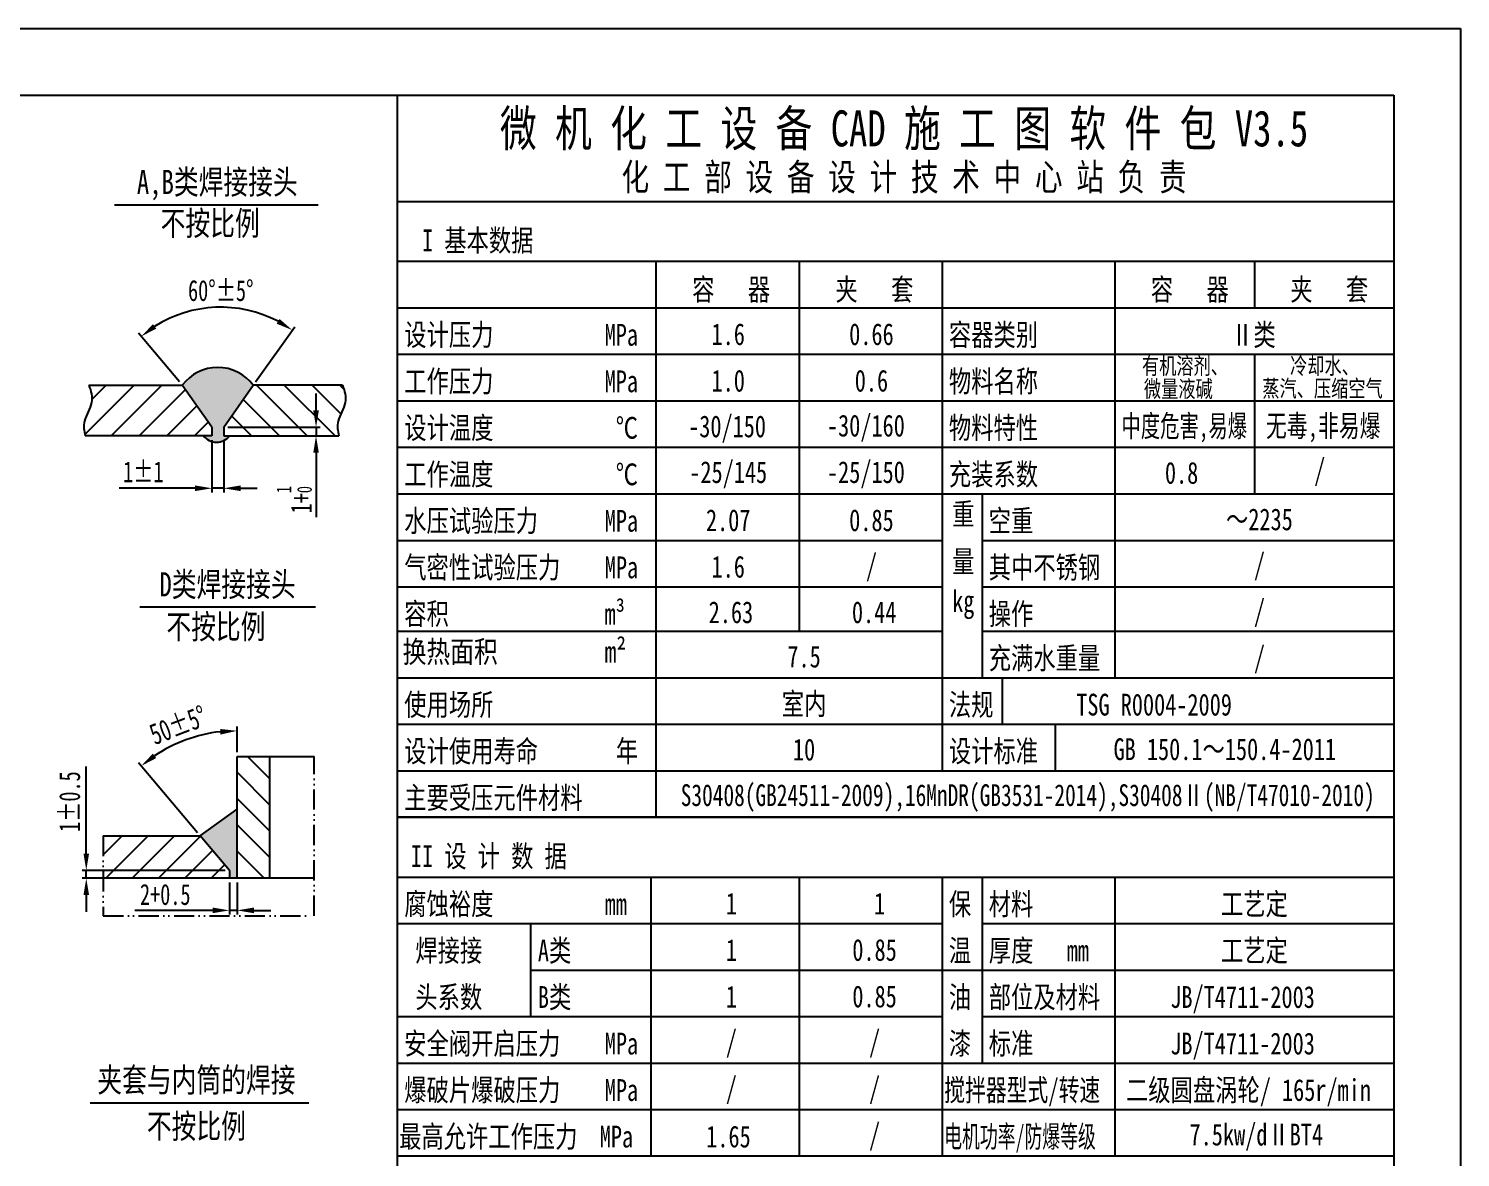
# Model space of a CAD drawing. Header units: millimetres. Extents: x 70410 to 80639, y -10587 to -1193.
# Drawn here: x 73646 to 77052, y -3877 to -1193 of the extents above; entities that cross this region are included whole.
import ezdxf
from ezdxf.enums import TextEntityAlignment as Align

# ---------------------------------------------------------------- set-up
doc = ezdxf.new("R2010")
doc.units = ezdxf.units.MM
doc.linetypes.add('ACAD_ISO12W100', pattern=[21, 12, -3, 0, -3, 0, -3])
doc.layers.add('1', color=7, linetype='Continuous')
for name, color, linetype, lineweight in [('剖面线', 7, 'Continuous', 18), ('双点划线', 3, 'ACAD_ISO12W100', 18), ('标注', 7, 'Continuous', 18), ('标注线', 7, 'Continuous', 5), ('粗实线', 2, 'Continuous', 70), ('细实线', 7, 'Continuous', 18), ('轮廓线', 7, 'Continuous', 30)]:
    doc.layers.add(name, color=color, linetype=linetype, lineweight=lineweight)
doc.styles.add('HGCAD', font='HGCAD.SHX', dxfattribs={"width": 0.75, "bigfont": 'HGCADHZ.SHX'})
doc.styles.add('HZ', font='', dxfattribs={"width": 0.8})
doc.styles.get("Standard").update_dxf_attribs({"font": '', "width": 0.707})
doc.styles.add('标注', font='', dxfattribs={"height": 25})
doc.styles.get('HZ').set_extended_font_data('SimSun')
doc.styles.get('Standard').set_extended_font_data('SimSun')
doc.styles.get('标注').set_extended_font_data('SimSun')
doc.dimstyles.new('HGCAD$0', dxfattribs={"dimtxt": 10, "dimasz": 5, "dimexe": 1, "dimexo": 1, "dimgap": 3, "dimtad": 1, "dimdec": 1, "dimdsep": 46, "dimtxsty": 'HGCAD', "dimcen": 0, "dimclrd": 3, "dimclre": 2, "dimclrt": 2, "dimadec": 1, "dimazin": 0, "dimtfac": 1, "dimtdec": 1, "dimtmove": 0, "dimatfit": 1, "dimfxl": 0, "dimarcsym": 0})
doc.dimstyles.new('HGCAD$2', dxfattribs={"dimtxt": 10, "dimasz": 5, "dimexe": 1, "dimexo": 1, "dimgap": 3, "dimtad": 2, "dimtih": 1, "dimdec": 1, "dimdsep": 46, "dimtxsty": 'HGCAD', "dimcen": 0, "dimclrd": 3, "dimclre": 2, "dimclrt": 2, "dimadec": 0, "dimazin": 0, "dimtfac": 1, "dimtdec": 1, "dimtmove": 0, "dimatfit": 1, "dimfxl": 0, "dimarcsym": 0})

# ---------------------------------------------------------------- blocks, each defined once
blk = doc.blocks.new('*D2')
at = {"layer": 'Defpoints', "color": 0, "transparency": 16777216}
for p in [(74081.7, -2161.9), (74109.9, -2161.9), (74109.9, -2286)]:
    blk.add_point(p, dxfattribs=at)
at = {"layer": '细实线', "color": 6, "lineweight": -2, "transparency": 16777216}
for p, q in [((74081.7, -2171.9), (74081.7, -2296)), ((74109.9, -2171.9), (74109.9, -2296)), ((74041.7, -2286), (73861.4, -2286)), ((74109.9, -2286), (74081.7, -2286)), ((74149.9, -2286), (74189.9, -2286))]:
    blk.add_line(p, q, dxfattribs=at)
at = {"layer": '细实线', "color": 6, "transparency": 16777216}
for points in [[(74041.7, -2279.3), (74041.7, -2292.7), (74081.7, -2286)], [(74149.9, -2279.3), (74149.9, -2292.7), (74109.9, -2286)]]:
    blk.add_solid(points, dxfattribs=at)
at = {"layer": '细实线', "color": 6, "transparency": 16777216, "insert": (73918.8, -2246.7), "char_height": 50, "attachment_point": 5, "bg_fill": 3, "box_fill_scale": 1.1, "bg_fill_color": 256, "bg_fill_true_color": 13158600, "bg_fill_transparency": 0}
blk.add_mtext('1±1', dxfattribs=at)
blk = doc.blocks.new('*D3')
at = {"layer": 'Defpoints', "color": 0, "transparency": 16777216}
for p in [(74109.9, -2141), (74329.6, -2141), (74109.9, -2161.3)]:
    blk.add_point(p, dxfattribs=at)
at = {"layer": '细实线', "color": 6, "lineweight": -2, "transparency": 16777216}
for p, q in [((74329.6, -2101), (74329.6, -2061)), ((74119.9, -2141), (74339.6, -2141)), ((74329.6, -2141), (74329.6, -2161.3)), ((74119.9, -2161.3), (74339.6, -2161.3)), ((74329.6, -2201.3), (74329.6, -2355.1))]:
    blk.add_line(p, q, dxfattribs=at)
at = {"layer": '细实线', "color": 6, "transparency": 16777216}
for points in [[(74323, -2101), (74336.3, -2101), (74329.6, -2141)], [(74323, -2201.3), (74336.3, -2201.3), (74329.6, -2161.3)]]:
    blk.add_solid(points, dxfattribs=at)
at = {"layer": '细实线', "color": 6, "transparency": 16777216, "insert": (74277.5, -2313.2), "char_height": 50, "attachment_point": 5, "rotation": 90, "bg_fill": 3, "box_fill_scale": 1.1, "bg_fill_color": 256, "bg_fill_true_color": 13158600, "bg_fill_transparency": 0}
blk.add_mtext('1+{\\H0.7x;\\S1^ 0;}', dxfattribs=at)
blk = doc.blocks.new('*D4')
at = {"layer": 'Defpoints', "color": 0, "transparency": 16777216}
for p in [(74027.1, -1865.4), (74011.4, -2040.7), (74180.1, -2040.7), (74084.7, -2127.3), (74104.2, -2147.3)]:
    blk.add_point(p, dxfattribs=at)
at = {"layer": '细实线', "color": 6, "lineweight": -2, "transparency": 16777216}
for p, q in [((74185.9, -2032.6), (74279.1, -1901.7)), ((74005, -2033.1), (73907, -1917.2))]:
    blk.add_line(p, q, dxfattribs=at)
blk.add_arc((74103, -2149), 293.6, 62.3594, 122.4051, dxfattribs=at)
at = {"layer": '细实线', "color": 6, "transparency": 16777216}
for points in [[(73949.6, -1906.5), (73941.7, -1895.8), (73913.5, -1924.8)], [(74242.7, -1883.3), (74235.7, -1894.6), (74273.3, -1909.9)]]:
    blk.add_solid(points, dxfattribs=at)
at = {"layer": '细实线', "color": 6, "transparency": 16777216, "insert": (74103, -1816.1), "char_height": 50, "attachment_point": 5, "bg_fill": 3, "box_fill_scale": 1.1, "bg_fill_color": 256, "bg_fill_true_color": 13158600, "bg_fill_transparency": 0}
blk.add_mtext('60%%D%%P5%%D', dxfattribs=at)
blk = doc.blocks.new('*D5')
at = {"layer": 'Defpoints', "color": 0, "transparency": 16777216}
for p in [(74123.4, -3213.6), (74141.8, -3213.6), (74141.8, -3289.8)]:
    blk.add_point(p, dxfattribs=at)
at = {"layer": '细实线', "color": 6, "lineweight": -2, "transparency": 16777216}
for p, q in [((74123.4, -3223.6), (74123.4, -3299.8)), ((74141.8, -3223.6), (74141.8, -3299.8)), ((74083.4, -3289.8), (73898.4, -3289.8)), ((74141.8, -3289.8), (74123.4, -3289.8)), ((74181.8, -3289.8), (74221.8, -3289.8))]:
    blk.add_line(p, q, dxfattribs=at)
at = {"layer": '细实线', "color": 6, "transparency": 16777216}
for points in [[(74083.4, -3283.1), (74083.4, -3296.5), (74123.4, -3289.8)], [(74181.8, -3283.1), (74181.8, -3296.5), (74141.8, -3289.8)]]:
    blk.add_solid(points, dxfattribs=at)
at = {"layer": '细实线', "color": 6, "transparency": 16777216, "insert": (73970.9, -3252.3), "char_height": 50, "attachment_point": 5, "bg_fill": 3, "box_fill_scale": 1.1, "bg_fill_color": 256, "bg_fill_true_color": 13158600, "bg_fill_transparency": 0}
blk.add_mtext('2+0.5', dxfattribs=at)
blk = doc.blocks.new('*D6')
at = {"layer": 'Defpoints', "color": 0, "transparency": 16777216}
for p in [(74123.4, -3194.7), (73783, -3213.6), (74123.4, -3213.6)]:
    blk.add_point(p, dxfattribs=at)
at = {"layer": '细实线', "color": 6, "lineweight": -2, "transparency": 16777216}
for p, q in [((73783, -3154.7), (73783, -2947.7)), ((74113.4, -3194.7), (73773, -3194.7)), ((73783, -3213.6), (73783, -3194.7)), ((74113.4, -3213.6), (73773, -3213.6)), ((73783, -3253.6), (73783, -3293.6))]:
    blk.add_line(p, q, dxfattribs=at)
at = {"layer": '细实线', "color": 6, "transparency": 16777216}
for points in [[(73776.3, -3154.7), (73789.6, -3154.7), (73783, -3194.7)], [(73776.3, -3253.6), (73789.6, -3253.6), (73783, -3213.6)]]:
    blk.add_solid(points, dxfattribs=at)
at = {"layer": '细实线', "color": 6, "transparency": 16777216, "insert": (73743.6, -3031.2), "char_height": 50, "attachment_point": 5, "rotation": 90, "bg_fill": 3, "box_fill_scale": 1.1, "bg_fill_color": 256, "bg_fill_true_color": 13158600, "bg_fill_transparency": 0}
blk.add_mtext('1%%p0.5', dxfattribs=at)
blk = doc.blocks.new('*D7')
at = {"layer": 'Defpoints', "color": 0, "transparency": 16777216}
for p in [(74141.8, -2923.9), (74054.3, -3112.9), (74123.4, -3194.7), (74141.8, -3213.6)]:
    blk.add_point(p, dxfattribs=at)
at = {"layer": '细实线', "color": 6, "lineweight": -2, "transparency": 16777216}
for p, q in [((74141.8, -2913.9), (74141.8, -2852.8)), ((74047.8, -3105.2), (73907, -2938.7))]:
    blk.add_line(p, q, dxfattribs=at)
blk.add_arc((74141.8, -3216.4), 353.7, 96.4836, 123.7344, dxfattribs=at)
at = {"layer": '细实线', "color": 6, "transparency": 16777216}
for points in [[(74101.5, -2858.4), (74102.3, -2871.7), (74141.8, -2862.8)], [(73949.4, -2927.6), (73941.4, -2917), (73913.5, -2946.4)]]:
    blk.add_solid(points, dxfattribs=at)
at = {"layer": '细实线', "color": 6, "transparency": 16777216, "insert": (74001.5, -2849.4), "char_height": 50, "attachment_point": 5, "rotation": 20.9281, "bg_fill": 3, "box_fill_scale": 1.1, "bg_fill_color": 256, "bg_fill_true_color": 13158600, "bg_fill_transparency": 0}
blk.add_mtext('50%%p5%%d', dxfattribs=at)
at = {"layer": 'Defpoints', "color": 0, "transparency": 16777216}
blk.add_point((74059.8, -2872.4), dxfattribs=at)

msp = doc.modelspace()

# ---------------------------------------------------------------- hatches: boundary and pattern name
at = {"layer": '剖面线', "lineweight": -3}
h = msp.add_hatch(dxfattribs=at)
h.set_pattern_fill('ANSI31', color=3, scale=14.735035, style=0)
h.set_pattern_definition([(45, (62530.117, -5004.8), (-33.0811, 33.0811), [])])
h.paths.add_polyline_path([(73779.845, -2158.889), (73780.506, -2161.336), (74081.669, -2161.336), (74081.669, -2140.998), (74011.447, -2040.711), (73788.829, -2040.711), (73789.817, -2043.184), (73790.757, -2045.655), (73791.642, -2048.123), (73792.468, -2050.588), (73793.229, -2053.05), (73793.922, -2055.509), (73794.54, -2057.963), (73795.08, -2060.414), (73795.536, -2062.86), (73795.903, -2065.302), (73796.176, -2067.74), (73796.35, -2070.172), (73796.421, -2072.599), (73796.383, -2075.021), (73796.231, -2077.437), (73795.962, -2079.847), (73795.568, -2082.251), (73795.05, -2084.649), (73794.415, -2087.041), (73793.678, -2089.428), (73792.851, -2091.81), (73791.948, -2094.188), (73790.982, -2096.563), (73789.966, -2098.935), (73788.913, -2101.305), (73787.836, -2103.674), (73786.749, -2106.042), (73785.664, -2108.409), (73784.594, -2110.778), (73783.554, -2113.147), (73782.555, -2115.518), (73781.611, -2117.892), (73780.735, -2120.268), (73779.941, -2122.648), (73779.241, -2125.033), (73778.648, -2127.422), (73778.166, -2129.816), (73777.792, -2132.216), (73777.522, -2134.62), (73777.354, -2137.028), (73777.283, -2139.441), (73777.307, -2141.859), (73777.422, -2144.281), (73777.625, -2146.706), (73777.913, -2149.136), (73778.282, -2151.569), (73778.729, -2154.006), (73779.251, -2156.446)])
h = msp.add_hatch(dxfattribs=at)
h.set_pattern_fill('ANSI31', color=3, scale=14.735035, angle=90, style=0)
h.set_pattern_definition([(135, (62530.117, -5004.8), (-33.0811, -33.0811), [])])
h.paths.add_polyline_path([(74383.997, -2161.336), (74383.234, -2158.491), (74382.564, -2155.651), (74381.992, -2152.815), (74381.523, -2149.984), (74381.163, -2147.158), (74380.916, -2144.337), (74380.789, -2141.521), (74380.785, -2138.711), (74380.91, -2135.907), (74381.17, -2133.11), (74381.57, -2130.318), (74382.114, -2127.533), (74382.808, -2124.755), (74383.645, -2121.984), (74384.604, -2119.218), (74385.665, -2116.456), (74386.808, -2113.698), (74388.011, -2110.943), (74389.255, -2108.189), (74390.518, -2105.436), (74391.78, -2102.682), (74393.02, -2099.927), (74394.217, -2097.17), (74395.352, -2094.409), (74396.402, -2091.644), (74397.348, -2088.873), (74398.17, -2086.096), (74398.845, -2083.312), (74399.355, -2080.519), (74399.697, -2077.718), (74399.878, -2074.909), (74399.905, -2072.092), (74399.788, -2069.268), (74399.532, -2066.437), (74399.147, -2063.599), (74398.639, -2060.756), (74398.018, -2057.906), (74397.289, -2055.051), (74396.462, -2052.192), (74395.544, -2049.327), (74394.542, -2046.459), (74393.464, -2043.587), (74392.319, -2040.711), (74180.118, -2040.711), (74109.896, -2140.998), (74109.896, -2161.336)])
h = msp.add_hatch(dxfattribs=at)
h.set_pattern_fill('ANSI31', color=3, scale=13.916422, angle=90, style=0)
h.set_pattern_definition([(135, (61052.177, -5930.883), (-31.24326, -31.24326), [])])
h.paths.add_polyline_path([(74218.934, -2923.853), (74141.843, -2923.853), (74141.843, -3213.567), (74218.934, -3213.567)])
msp.add_hatch(color=140, dxfattribs=at).paths.add_polyline_path([(74141.843, -3049.232), (74054.253, -3112.858), (74123.424, -3194.658), (74123.424, -3213.567), (74141.843, -3213.567)])
h = msp.add_hatch(dxfattribs=at)
h.set_pattern_fill('ANSI31', color=3, scale=13.916422, style=0)
h.set_pattern_definition([(45, (61052.177, -5930.883), (-31.24326, 31.24326), [])])
h.paths.add_polyline_path([(74123.424, -3213.567), (74123.424, -3194.658), (74054.253, -3112.858), (73823.338, -3112.858), (73823.338, -3213.567)])
at = {"layer": '标注线', "lineweight": -3}
msp.add_hatch(color=140, dxfattribs=at).paths.add_polyline_path([(74081.669, -2140.998), (74081.669, -2161.336), (74061.505, -2161.336, 0.48067466), (74124.257, -2161.336), (74109.896, -2161.336), (74109.896, -2140.998), (74180.118, -2040.711, 0.49857248), (74011.447, -2040.711)])

# ---------------------------------------------------------------- linework, layer by layer
at = {"layer": '1', "color": 140}
for p, q in [((74523.63, -1746.146), (76893.914, -1746.146)), ((75137.886, -1746.146), (75137.886, -3068.238)), ((75478.636, -1746.146), (75478.636, -2625.785)), ((75819.385, -1746.146), (75819.385, -2957.625)), ((76230.235, -1746.146), (76230.235, -2736.398)), ((76562.074, -1746.146), (76562.074, -1856.759)), ((74523.63, -1856.759), (76893.914, -1856.759)), ((74523.63, -1967.372), (76893.914, -1967.372)), ((76562.074, -1967.372), (76562.074, -2299.212)), ((74523.63, -2077.986), (76893.914, -2077.986)), ((74523.63, -2188.599), (76893.914, -2188.599)), ((74523.63, -2299.212), (75819.385, -2299.212)), ((75819.385, -2299.212), (76893.914, -2299.212)), ((75914.197, -2299.212), (75914.197, -2736.398)), ((74523.63, -2409.826), (75819.385, -2409.826)), ((75914.197, -2409.826), (76893.914, -2409.826)), ((74523.63, -2520.439), (75819.385, -2520.439)), ((75914.197, -2520.439), (76893.914, -2520.439)), ((74523.63, -2625.785), (75819.385, -2625.785)), ((75914.197, -2625.785), (76893.914, -2625.785)), ((74523.63, -2736.398), (76893.914, -2736.398)), ((75961.602, -2736.398), (75961.602, -2847.011)), ((74523.63, -2847.011), (76893.914, -2847.011)), ((76088.018, -2847.011), (76088.018, -2957.625)), ((74523.63, -2957.625), (76893.914, -2957.625)), ((76893.914, -3068.238), (74523.63, -3068.238)), ((74523.63, -3210.455), (76893.914, -3210.455)), ((75126.006, -3210.455), (75126.006, -3874.135)), ((75478.636, -3210.455), (75478.636, -3874.135)), ((75819.385, -3210.455), (75819.385, -3874.135)), ((75914.197, -3210.455), (75914.197, -3652.908)), ((76230.235, -3210.455), (76230.235, -3874.135)), ((74523.63, -3321.068), (75819.385, -3321.068)), ((74839.668, -3321.068), (74839.668, -3542.295)), ((75914.197, -3321.068), (76893.914, -3321.068)), ((74839.668, -3431.681), (76893.914, -3431.681)), ((74523.63, -3542.295), (75819.385, -3542.295)), ((75914.197, -3542.295), (76893.914, -3542.295)), ((74523.63, -3652.908), (76893.914, -3652.908)), ((74523.63, -3763.521), (76893.914, -3763.521))]:
    msp.add_line(p, q, dxfattribs=at)
at = {"layer": '双点划线', "lineweight": -3, "ltscale": 4}
for p, q in [((74324.974, -3302.787), (74324.974, -2923.853)), ((73823.338, -3302.787), (74324.974, -3302.787))]:
    msp.add_line(p, q, dxfattribs=at)
at = {"layer": '标注', "lineweight": -3}
for points in [[(73788.829, -2040.711), (73794.572, -2054.757), (73802.051, -2083.745), (73774.693, -2122.769), (73777.13, -2149.436), (73780.506, -2161.336)], [(74392.319, -2040.711), (74398.063, -2054.757), (74405.541, -2083.745), (74378.184, -2122.769), (74380.621, -2149.436), (74383.997, -2161.336)]]:
    msp.add_open_spline(points, degree=3, knots=[35.78498898, 35.78498898, 35.78498898, 35.78498898, 103.47747956, 176.56539415, 234.53139591, 234.53139591, 234.53139591, 234.53139591], dxfattribs=at)
at = {"layer": '标注线', "color": 140, "lineweight": -3}
for p, q in [((73850.128, -1611.737), (74335.012, -1611.737)), ((73910.393, -2567.779), (74328.298, -2567.779)), ((73792.17, -3747.796), (74312.421, -3747.796))]:
    msp.add_line(p, q, dxfattribs=at)
at = {"layer": '粗实线', "color": 2, "lineweight": -3}
for p, q in [((70409.722, -1192.947), (77052.065, -1192.947)), ((77052.065, -1192.947), (77052.065, -10587.119)), ((70805.1, -1351.098), (76893.914, -1351.098)), ((74523.63, -1603.929), (74523.63, -1351.098)), ((76893.914, -1351.098), (76893.914, -10428.967)), ((74523.63, -1603.929), (76893.914, -1603.929)), ((74523.63, -3068.238), (74523.63, -1603.929)), ((74523.63, -3874.135), (74523.63, -3068.238)), ((74523.63, -3068.238), (76893.914, -3068.238)), ((76893.914, -3874.135), (74523.63, -3874.135))]:
    msp.add_line(p, q, dxfattribs=at)
msp.add_lwpolyline([(74523.63, -5011.871), (74523.63, -3874.135)], dxfattribs=at)
at = {"layer": '轮廓线', "color": 7, "lineweight": -3}
for p, q in [((73788.829, -2040.711), (74011.447, -2040.711)), ((74081.669, -2140.998), (74011.447, -2040.711)), ((74109.896, -2140.998), (74180.118, -2040.711)), ((74392.319, -2040.711), (74180.118, -2040.711)), ((74081.669, -2140.998), (74081.669, -2161.336)), ((74109.896, -2140.998), (74109.896, -2161.336)), ((74109.896, -2161.336), (74383.997, -2161.336)), ((74141.843, -3213.567), (74141.843, -2923.853)), ((74141.843, -2923.853), (74324.974, -2923.853)), ((74218.934, -2923.853), (74218.934, -3213.567)), ((74054.253, -3112.858), (74141.843, -3049.232)), ((73823.338, -3112.858), (74054.253, -3112.858)), ((74123.424, -3194.658), (74054.253, -3112.858)), ((74123.424, -3194.658), (74123.424, -3213.567)), ((74141.843, -3213.567), (73823.338, -3213.567)), ((74324.974, -3213.567), (74141.843, -3213.567))]:
    msp.add_line(p, q, dxfattribs=at)
at = {"layer": '轮廓线', "lineweight": -3}
msp.add_line((74081.669, -2161.336), (73780.506, -2161.336), dxfattribs=at)
at = {"layer": '轮廓线', "color": 7, "lineweight": -3}
for centre, radius, start, end in [((74095.783, -2104.265), 105.601, 37.000838, 142.999162), ((74092.881, -2136.239), 40.178, 218.655171, 321.344829)]:
    msp.add_arc(centre, radius, start, end, dxfattribs=at)

# ---------------------------------------------------------------- texts
at = {"layer": '1', "color": 140, "style": 'HZ'}
for s, height, width, p in [('微 机 化 工 设 备 CAD 施 工 图 软 件 包 V3.5', 85.536, 0.75, (75728.52, -1428.468)), ('化 工 部 设 备 设 计 技 术 中 心 站 负 责', 64.152, 0.75, (75728.52, -1544.643)), ('1.6', 51.857, 0.75, (75310.234, -1919.967)), ('0.66', 51.857, 0.75, (75650.983, -1919.967)), ('Ⅱ类', 51.857, 0.75, (76559.602, -1919.967)), ('1.0', 51.857, 0.75, (75310.234, -2030.58)), ('0.6', 51.857, 0.75, (75650.983, -2030.58)), ('-30/160 ', 51.857, 0.75, (75650.983, -2141.193)), ('中度危害,易爆', 51.857, 0.65, (76395.26, -2140.459)), ('无毒,非易爆', 51.857, 0.7, (76725.808, -2140.459)), ('/', 51.857, 0.75, (76717.495, -2245.914)), ('-25/150 ', 51.857, 0.75, (75650.983, -2251.807)), ('2.07', 51.857, 0.75, (75310.234, -2362.42)), ('0.85', 51.857, 0.75, (75650.983, -2362.42)), ('～2235', 51.857, 0.75, (76573.987, -2360.284)), ('1.6', 51.857, 0.75, (75310.234, -2473.033)), ('/', 51.857, 0.75, (75650.983, -2473.033)), ('/', 51.857, 0.75, (76573.987, -2470.897)), ('/', 51.857, 0.75, (76573.987, -2581.51)), ('2.63', 51.857, 0.75, (75316.693, -2581.226)), ('0.44', 51.857, 0.75, (75657.443, -2581.226)), ('7.5', 51.857, 0.75, (75490.638, -2686.572)), ('/', 51.857, 0.75, (76573.987, -2692.123)), ('室内', 51.857, 0.75, (75490.638, -2797.185)), ('10', 51.857, 0.75, (75490.638, -2907.798)), ('S30408(GB24511-2009),16MnDR(GB3531-2014),S30408Ⅱ(NB/T47010-2010)', 51.85704, 0.72, (76022.779, -3019.791)), ('1', 51.857, 0.75, (75317.656, -3273.663)), ('1', 51.857, 0.75, (75670.285, -3273.663)), ('工艺定', 51.857, 0.75, (76562.074, -3273.663)), ('1', 51.857, 0.75, (75317.656, -3384.276)), ('0.85', 51.857, 0.75, (75658.405, -3384.276)), ('工艺定', 51.857, 0.75, (76562.074, -3384.276)), ('1', 51.857, 0.75, (75317.656, -3494.889)), ('0.85', 51.857, 0.75, (75658.405, -3494.889)), ('/', 51.857, 0.75, (75317.656, -3605.502)), ('/', 51.857, 0.75, (75658.405, -3605.502)), ('/', 51.857, 0.75, (75317.656, -3716.116)), ('/', 51.857, 0.75, (75658.405, -3716.116)), ('/', 51.857, 0.75, (75658.405, -3826.729))]:
    msp.add_text(s, height=height, dxfattribs=dict(at, width=width)).set_placement(p, align=Align.MIDDLE)
for s, height, width, p in [(' I 基本数据', 51.857, 0.75, (74555.234, -1722.443)), ('容   器', 51.857, 0.75, (75224.584, -1839.219)), ('夹   套', 51.857, 0.75, (75565.333, -1839.219)), ('容   器', 51.857, 0.75, (76315.542, -1839.219)), ('夹   套', 51.857, 0.75, (76647.382, -1839.219)), ('设计压力          MPa', 51.85704, 0.75, (74539.432, -1946.83)), ('容器类别', 51.857, 0.75, (75835.187, -1946.83)), ('工作压力          MPa', 51.85704, 0.75, (74539.432, -2057.443)), ('物料名称', 51.857, 0.75, (75835.187, -2057.443)), ('设计温度           ℃', 51.85704, 0.75, (74539.432, -2168.057)), ('物料特性', 51.857, 0.75, (75835.187, -2168.057)), ('工作温度           ℃', 51.85704, 0.75, (74539.432, -2278.67)), ('充装系数', 51.857, 0.75, (75835.187, -2278.67)), ('重', 51.857, 0.75, (75843.055, -2373.222)), ('水压试验压力      MPa', 51.85704, 0.75, (74539.432, -2389.283)), ('空重', 51.857, 0.75, (75929.999, -2389.283)), ('气密性试验压力    MPa', 51.85704, 0.75, (74539.432, -2499.896)), ('量', 51.857, 0.75, (75843.055, -2486.099)), ('其中不锈钢', 51.857, 0.75, (75929.999, -2499.896)), ('容积              m³', 51.85704, 0.75, (74539.432, -2610.51)), ('kg', 51.857, 0.75, (75843.055, -2580.236)), ('操作', 51.857, 0.75, (75929.999, -2610.51)), ('换热面积         m²', 51.85704, 0.8, (74535.607, -2700.661)), ('充满水重量', 51.857, 0.75, (75929.999, -2715.856)), ('使用场所', 51.857, 0.75, (74539.432, -2826.469)), ('法规', 51.857, 0.75, (75835.187, -2826.469)), ('TSG R0004-2009', 51.85704, 0.75, (76138.194, -2826.469)), ('设计使用寿命       年', 51.85704, 0.75, (74539.432, -2937.082)), ('设计标准', 51.857, 0.75, (75835.187, -2937.082)), ('GB 150.1～150.4-2011', 51.85704, 0.75, (76226.997, -2932.44)), ('主要受压元件材料', 51.857, 0.75, (74539.432, -3047.695)), ('II 设 计 数 据', 51.857, 0.75, (74555.234, -3186.752)), ('腐蚀裕度          mm', 51.85704, 0.75, (74539.432, -3300.526)), ('保', 51.857, 0.75, (75835.187, -3300.526)), ('材料', 51.857, 0.75, (75929.999, -3300.526)), (' 焊接接     A类', 51.85704, 0.75, (74539.432, -3411.139)), ('温', 51.857, 0.75, (75835.187, -3411.139)), ('厚度   mm', 51.857, 0.75, (75929.999, -3411.139)), (' 头系数     B类', 51.85704, 0.75, (74539.432, -3521.752)), ('油', 51.857, 0.75, (75835.187, -3521.752)), ('部位及材料', 51.857, 0.75, (75929.999, -3521.752)), ('JB/T4711-2003', 51.85704, 0.75, (76361.951, -3521.752)), ('安全阀开启压力    MPa', 51.85704, 0.75, (74539.432, -3632.366)), ('漆', 51.857, 0.75, (75835.187, -3632.366)), ('标准', 51.857, 0.75, (75929.999, -3632.366)), ('JB/T4711-2003', 51.85704, 0.75, (76361.951, -3632.366)), ('爆破片爆破压力    MPa', 51.85704, 0.75, (74539.432, -3742.979)), ('搅拌器型式/转速 ', 51.857, 0.7, (75824.04, -3742.907)), ('二级圆盘涡轮/ 165r/min', 51.85704, 0.75, (76256.542, -3742.979)), ('最高允许工作压力  MPa', 51.85704, 0.75, (74527.28, -3853.592)), ('1.65', 51.857, 0.75, (75257.899, -3853.592)), ('电机功率/防爆等级 ', 51.857, 0.6, (75824.04, -3853.52)), ('7.5kw/dⅡBT4 ', 51.857, 0.75, (76407.785, -3848.895))]:
    msp.add_text(s, height=height, dxfattribs=dict(at, width=width)).set_placement(p)
at = {"layer": '1', "color": 3, "style": 'HZ', "width": 0.75}
for s, height, p in [('有机溶剂、', 40, (76396.936, -1993.864)), ('冷却水、', 40, (76728.776, -1993.864)), ('微量液碱', 40, (76381.014, -2048.904)), ('蒸汽、压缩空气 ', 40, (76734.342, -2047.803)), ('-30/150 ', 51.857, (75320.677, -2143.035)), ('-25/145', 51.857, (75310.234, -2251.807)), ('0.8', 51.857, (76388.9, -2249.67))]:
    msp.add_text(s, height=height, dxfattribs=at).set_placement(p, align=Align.MIDDLE)
at = {"layer": '标注线', "color": 140, "lineweight": -3, "style": '标注', "width": 0.75}
for s, p in [('A,B类焊接接头', (74094.711, -1586.384)), ('不按比例', (74077.831, -1684.465)), ('D类焊接接头', (74119.019, -2543.33)), ('不按比例', (74091.413, -2643.865))]:
    msp.add_text(s, height=57.6, dxfattribs=at).set_placement(p, align=Align.CENTER)
for s, p in [('夹套与内筒的焊接', (73809.419, -3721.843)), ('不按比例', (73927.079, -3831.729))]:
    msp.add_text(s, height=57.6, dxfattribs=at).set_placement(p)

# ---------------------------------------------------------------- next in the draw order: dimensions: what is measured, and where the dimension line sits
at = {"layer": '细实线', "color": 140}
for base, p1, p2, text, override, picture, middle in [((74109.896, -2285.988), (74081.669, -2161.95), (74109.896, -2161.95), '1±1', {"dimtxt": 50, "dimasz": 40, "dimexe": 10, "dimexo": 10, "dimgap": 12.5, "dimdec": 0, "dimtxsty": 'Standard', "dimclrd": 6, "dimclre": 6, "dimclrt": 6, "dimtfill": 1}, '*D2', (73918.773, -2285.988)), ((74141.843, -3289.812), (74123.424, -3213.567), (74141.843, -3213.567), '2+0.5', {"dimtxt": 50, "dimasz": 40, "dimexe": 10, "dimexo": 10, "dimgap": 12.5, "dimdec": 0, "dimtxsty": 'Standard', "dimclrd": 6, "dimclre": 6, "dimclrt": 6}, '*D5', (73970.927, -3289.812))]:
    dim = msp.add_linear_dim(base=base, p1=p1, p2=p2, text=text, dimstyle='HGCAD$0', override=override, dxfattribs=at)
    dim.commit()
    dim.dimension.update_dxf_attribs({"geometry": picture, "text_midpoint": middle, "dimtype": 160})

# ---------------------------------------------------------------- next in the draw order: dimensions: what is measured, and where the dimension line sits
for base, p1, p2, text, override, picture, middle in [((74329.646, -2140.998), (74109.896, -2161.336), (74109.896, -2140.998), '1+{\\H0.7x;\\S1^ 0;}', {"dimtxt": 50, "dimasz": 40, "dimexe": 10, "dimexo": 10, "dimgap": 12.5, "dimdec": 0, "dimtxsty": 'Standard', "dimclrd": 6, "dimclre": 6, "dimclrt": 6, "dimtfill": 1}, '*D3', (74329.646, -2313.2)), ((73782.954, -3213.567), (74123.424, -3194.658), (74123.424, -3213.567), '1%%p0.5', {"dimtxt": 50, "dimasz": 40, "dimexe": 10, "dimexo": 10, "dimgap": 12.5, "dimdec": 0, "dimtxsty": 'Standard', "dimclrd": 6, "dimclre": 6, "dimclrt": 6}, '*D6', (73782.954, -3031.164))]:
    dim = msp.add_linear_dim(base=base, p1=p1, p2=p2, angle=90, text=text, dimstyle='HGCAD$0', override=override, dxfattribs=at)
    dim.commit()
    dim.dimension.update_dxf_attribs({"geometry": picture, "text_midpoint": middle, "dimtype": 160})

# ---------------------------------------------------------------- next in the draw order: linework, layer by layer
at = {"layer": '双点划线', "lineweight": -3, "ltscale": 4}
msp.add_line((73823.338, -3112.858), (73823.338, -3302.787), dxfattribs=at)

# ---------------------------------------------------------------- next in the draw order: dimensions: what is measured, and where the dimension line sits
at = {"layer": '细实线', "color": 140}
for base, line1, line2, text, picture, middle in [((74027.061, -1865.424), ((74104.188, -2147.344), (74180.118, -2040.711)), ((74084.686, -2127.323), (74011.447, -2040.711)), '60%%D%%P5%%D', '*D4', (74103.013, -1855.429)), ((74059.844, -2872.406), ((74141.843, -3213.567), (74141.843, -2923.853)), ((74123.424, -3194.658), (74054.253, -3112.858)), '50%%p5%%d', '*D7', (74015.513, -2886.101))]:
    dim = msp.add_angular_dim_2l(base=base, line1=line1, line2=line2, text=text, dimstyle='HGCAD$2', override={"dimtxt": 50, "dimasz": 40, "dimexe": 10, "dimexo": 10, "dimgap": 12.5, "dimtad": 1, "dimtih": 0, "dimdec": 0, "dimtxsty": 'Standard', "dimclrd": 6, "dimclre": 6, "dimclrt": 6, "dimadec": 1, "dimtfill": 1}, dxfattribs=at)
    dim.commit()
    dim.dimension.update_dxf_attribs({"geometry": picture, "text_midpoint": middle, "dimtype": 162})

doc.saveas('drawing.dxf')
